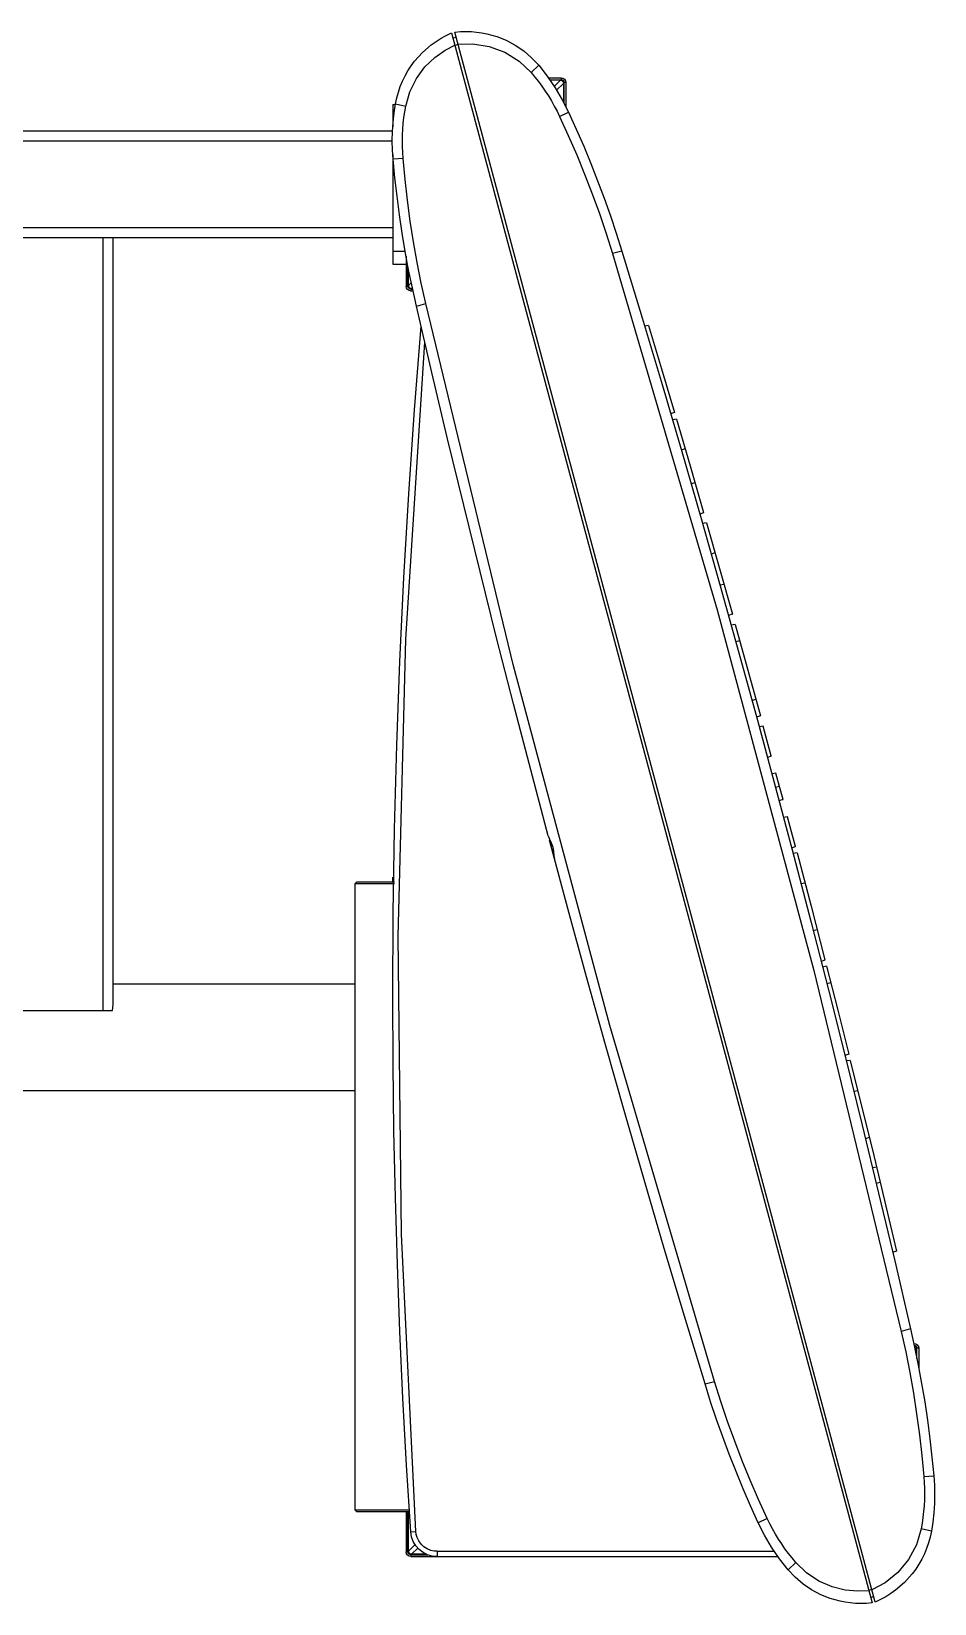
# Model space of a CAD drawing. Header units: millimetres. Extents: x 24547 to 62889, y 34568 to 56011.
# Drawn here: x 35346 to 35765, y 45386 to 46116 of the extents above; entities that cross this region are included whole.
import ezdxf

# ---------------------------------------------------------------- set-up
doc = ezdxf.new("R2010")
doc.units = ezdxf.units.MM
doc.linetypes.add('PEN_TYPE_1', pattern=[0])

# ---------------------------------------------------------------- blocks, each defined once
blk = doc.blocks.new('A$C101533CE')
at = {"color": 7, "linetype": 'PEN_TYPE_1'}
for points in [[(993.05, 1354.98), (993.62, 1357.69), (994.35, 1360.35), (995.24, 1362.94), (996.29, 1365.46), (997.48, 1367.9), (998.82, 1370.25), (1000.31, 1372.52), (1001.92, 1374.69), (1005.54, 1378.71), (1009.63, 1382.26), (1011.85, 1383.85), (1014.16, 1385.31), (1016.58, 1386.62), (1019.09, 1387.79)], [(1019.09, 1387.79), (1214.21, 659.61)], [(1021.21, 1385.66), (1019.74, 1385.4)], [(1020.52, 1388.18), (1023.18, 1388.42), (1025.83, 1388.49), (1028.26, 1388.42), (1030.66, 1388.22), (1033.05, 1387.89), (1035.4, 1387.44), (1039.99, 1386.15), (1044.41, 1384.37), (1048.6, 1382.13), (1052.54, 1379.44), (1056.18, 1376.32), (1059.49, 1372.78)], [(1215.64, 659.99), (1020.52, 1388.16)], [(997.77, 1353.85), (999.66, 1360.45), (1002.72, 1366.65), (1006.69, 1372.05), (1011.25, 1376.45), (1016, 1379.78), (1020.62, 1382.14)], [(1022.09, 1382.4), (1020.65, 1382.01)], [(1022.05, 1382.53), (1028.96, 1382.73), (1036.44, 1381.56), (1043.8, 1378.85), (1050.41, 1374.74), (1055.97, 1369.43)], [(1059.49, 1372.78), (1055.97, 1369.43)], [(1059.49, 1372.78), (1063.49, 1367.7), (1067.14, 1362.36), (1070.43, 1356.8), (1073.36, 1351.02)], [(1055.97, 1369.43), (1057.7, 1367.36), (1059.36, 1365.21), (1060.95, 1363.05), (1062.52, 1360.82), (1063.98, 1358.56), (1065.38, 1356.25), (1066.72, 1353.89), (1067.99, 1351.49), (1069.16, 1349.07)], [(1064.01, 1366.97), (1069.87, 1366.97)], [(1064.63, 1366.09), (1069.87, 1366.09)], [(1069.55, 1365.85), (1064.8, 1365.85)], [(1066.72, 1363.03), (1069.55, 1365.85)], [(1067.82, 1361.26), (1070.98, 1364.4)], [(1069.55, 1365.85), (1070, 1365.78), (1070.39, 1365.59), (1070.72, 1365.28), (1070.92, 1364.87), (1070.98, 1364.4)], [(1069.87, 1366.97), (1069.87, 1366.09)], [(1069.87, 1366.97), (1070.75, 1366.8), (1071.46, 1366.32), (1071.94, 1365.61), (1072.12, 1364.74)], [(1069.87, 1366.09), (1070.4, 1365.99), (1070.84, 1365.7), (1071.13, 1365.27), (1071.24, 1364.74)], [(1070.98, 1364.4), (1070.98, 1355.77)], [(1071.24, 1355.29), (1071.24, 1364.74)], [(1072.12, 1364.74), (1071.24, 1364.74)], [(1072.12, 1364.74), (1072.12, 1353.63)], [(991.94, 1329.2), (991.65, 1333.5), (991.55, 1337.82), (991.64, 1342.13), (991.92, 1346.44), (992.39, 1350.73), (993.05, 1354.99)], [(991.78, 1354.6), (991.78, 1344.28)], [(991.78, 1354.6), (992.99, 1354.6)], [(993.05, 1354.98), (993.05, 1354.99)], [(993.05, 1354.98), (997.77, 1353.85)], [(996.57, 1329.6), (996.37, 1332.3), (996.27, 1335.02), (996.24, 1337.72), (996.31, 1340.43), (996.44, 1343.13), (996.66, 1345.81), (996.96, 1348.5), (997.31, 1351.17), (997.77, 1353.85)], [(1069.16, 1349.07), (1073.36, 1351.02)], [(1069.16, 1349.07), (1073.23, 1340.18), (1077.13, 1331.25), (1080.81, 1322.23), (1084.33, 1313.13), (1087.68, 1303.98), (1090.8, 1294.76), (1093.77, 1285.46)], [(1073.36, 1351.02), (1076.94, 1343.17), (1080.38, 1335.25), (1083.68, 1327.28), (1086.85, 1319.26), (1089.87, 1311.18), (1092.76, 1303.04), (1095.5, 1294.86), (1098.1, 1286.63)], [(991.65, 1342.25), (612.52, 1342.25)], [(991.78, 1348.43), (992.14, 1348.43)], [(991.55, 1337.61), (612.52, 1337.61)], [(991.78, 1331.36), (991.78, 1280.47)], [(996.57, 1329.6), (991.91, 1329.2)], [(991.91, 1329.2), (991.94, 1329.2)], [(1002.72, 1261.08), (1000.85, 1269.51), (999.13, 1277.96), (997.56, 1286.44), (996.14, 1294.95), (994.86, 1303.48), (993.74, 1312.03), (992.77, 1320.6), (991.94, 1329.2)], [(1007.05, 1262.24), (1004.96, 1271.76), (1003.08, 1281.33), (1001.38, 1290.91), (999.85, 1300.53), (998.58, 1310.2), (997.48, 1319.87), (996.57, 1329.6)], [(991.78, 1297.47), (612.52, 1297.47)], [(991.78, 1292.82), (612.52, 1292.82)], [(857.37, 934.42), (857.37, 1292.82)], [(862, 937.09), (862, 1292.82)], [(991.78, 1286.63), (997.54, 1286.63)], [(997.97, 1284.32), (997.97, 1280.47)], [(1098.1, 1286.63), (1093.77, 1285.46)], [(1093.77, 1285.46), (1142.27, 1120.29), (1187.13, 952.85), (1227.72, 785.55)], [(1098.1, 1286.63), (1107.49, 1255.67), (1116.75, 1224.67), (1125.87, 1193.62), (1134.85, 1162.54), (1143.7, 1131.42), (1152.41, 1100.26), (1160.99, 1069.07), (1169.43, 1037.84), (1177.74, 1006.57), (1185.9, 975.26), (1193.94, 943.92), (1201.83, 912.55), (1209.59, 881.14), (1217.21, 849.69), (1224.7, 818.21), (1232.05, 786.7)], [(991.78, 1280.47), (998.65, 1280.47)], [(997.97, 1280.47), (997.97, 1270.33)], [(998.81, 1270.33), (998.81, 1279.64)], [(999.07, 1270.67), (999.07, 1278.38)], [(997.97, 1270.33), (998.81, 1270.33)], [(1000.18, 1268.1), (999.31, 1268.27), (998.61, 1268.75), (998.14, 1269.46), (997.97, 1270.33)], [(1000.18, 1268.96), (999.65, 1269.07), (999.22, 1269.36), (998.92, 1269.8), (998.81, 1270.33)], [(999.07, 1270.67), (1000.34, 1271.95)], [(1000.51, 1269.22), (1000.05, 1269.28), (999.66, 1269.48), (999.33, 1269.8), (999.14, 1270.2), (999.07, 1270.67)], [(1000.18, 1268.96), (1000.18, 1268.11)], [(1000.18, 1268.96), (1000.96, 1268.96)], [(1000.51, 1269.22), (1000.86, 1269.54)], [(1000.93, 1269.22), (1000.51, 1269.22)], [(1000.18, 1268.11), (1001.16, 1268.11)], [(1002.72, 1261.08), (1007.05, 1262.24)], [(1141, 762.32), (1092.5, 927.49), (1047.61, 1094.93), (1007.05, 1262.24)], [(1002.72, 1261.08), (1002.72, 1261.1)], [(1063.88, 1015.33), (1055.78, 1045.94), (1047.81, 1076.58), (1039.96, 1107.25), (1032.25, 1137.96), (1024.67, 1168.7), (1017.22, 1199.46), (1009.9, 1230.27), (1002.72, 1261.1)], [(1000.11, 692.6), (998.17, 723.56), (996.48, 754.54), (995.06, 785.53), (993.89, 816.53), (992.98, 847.54), (992.33, 878.56), (991.94, 909.58), (991.81, 940.61), (992.02, 979.55), (992.63, 1018.48), (993.65, 1057.4), (995.09, 1096.31), (996.93, 1135.2), (999.18, 1174.07), (1001.83, 1212.92), (1004.9, 1251.74)], [(1004.87, 1251.74), (1004.9, 1251.74)], [(1110.5, 1252.1), (1108.64, 1251.77)], [(1110.5, 1252.13), (1116.53, 1231.96), (1122.51, 1211.8)], [(1002.43, 692.75), (995.78, 830.58), (994.26, 968.62), (997.87, 1106.62), (1006.59, 1244.33)], [(1122.48, 1211.8), (1120.72, 1211.16)], [(1122.48, 1211.8), (1122.51, 1211.8)], [(1123.36, 1208.72), (1121.53, 1208.4)], [(1123.42, 1208.69), (1129.74, 1187.01), (1135.99, 1165.3)], [(1127.39, 1194.95), (1125.67, 1194.32)], [(1132.02, 1179.05), (1130.23, 1178.63)], [(1135.99, 1165.26), (1134.23, 1164.63)], [(1137.35, 1160.51), (1135.53, 1160.19)], [(1135.99, 1165.26), (1135.99, 1165.3)], [(1137.35, 1160.58), (1143.38, 1139.41), (1149.37, 1118.23)], [(1141.29, 1146.73), (1139.53, 1146.09)], [(1145.46, 1131.98), (1143.64, 1131.66)], [(1149.33, 1118.18), (1147.61, 1117.54)], [(1149.33, 1118.18), (1149.37, 1118.23)], [(1150.67, 1113.42), (1148.84, 1113.1)], [(1150.7, 1113.37), (1156.58, 1092.23), (1162.39, 1071.07)], [(1152.78, 1105.79), (1150.99, 1105.37)], [(1160.3, 1078.64), (1158.51, 1078.11)], [(1162.39, 1071.01), (1160.63, 1070.38)], [(1163.69, 1066.24), (1161.83, 1065.92)], [(1162.39, 1071.01), (1162.39, 1071.07)], [(1167.43, 1052.45), (1165.58, 1059.32), (1163.72, 1066.19)], [(1167.43, 1052.41), (1165.67, 1051.76)], [(1167.43, 1052.41), (1167.43, 1052.45)], [(1169.58, 1044.41), (1167.76, 1044.09)], [(1172.87, 1032.19), (1171.24, 1038.32), (1169.61, 1044.45)], [(1171.21, 1038.32), (1169.42, 1037.84)], [(1172.84, 1032.23), (1171.08, 1031.59)], [(1172.84, 1032.23), (1172.87, 1032.19)], [(1174.98, 1024.23), (1173.13, 1023.91)], [(1178.66, 1010.43), (1176.84, 1017.31), (1175.02, 1024.18)], [(1063.88, 1015.33), (1064.47, 1013.9), (1065.28, 1012.11), (1065.97, 1010.12), (1066.36, 1008.05), (1066.55, 1006.08), (1066.78, 1004.57)], [(1064.44, 1013.31), (1064.44, 1013.34)], [(1136.67, 761.16), (1127.15, 792.54), (1117.77, 823.97), (1108.53, 855.43), (1099.43, 886.93), (1090.47, 918.47), (1081.66, 950.06), (1072.98, 981.68), (1064.44, 1013.34)], [(1178.66, 1010.37), (1176.9, 1009.73)], [(1179.41, 1007.5), (1177.56, 1007.21)], [(1178.66, 1010.37), (1178.66, 1010.43)], [(1179.41, 1007.55), (1185.92, 982.69), (1192.33, 957.81)], [(974.2, 993.11), (974.98, 993.88)], [(974.2, 993.11), (974.2, 702.72)], [(992.53, 993.11), (974.2, 993.11)], [(992.56, 993.88), (974.98, 993.88)], [(991.68, 996.2), (991.68, 993.88)], [(1183.09, 993.4), (1181.27, 993.05)], [(1188.69, 971.86), (1186.93, 971.25)], [(1192.33, 957.75), (1190.58, 957.07)], [(1192.33, 957.75), (1192.33, 957.81)], [(1193.05, 954.86), (1191.23, 954.54)], [(1193.08, 954.92), (1198.25, 934.53), (1203.37, 914.13)], [(862, 946.77), (974.2, 946.77)], [(1195, 947.2), (1193.21, 946.78)], [(788.17, 934.42), (861.7, 934.42)], [(861.7, 934.42), (862, 937.09)], [(1203.34, 914.12), (1201.61, 913.47)], [(1203.34, 914.12), (1203.37, 914.12)], [(1204.05, 911.24), (1202.23, 910.95)], [(1204.09, 911.24), (1214.95, 867.05), (1225.54, 822.8)], [(593.21, 897.34), (974.2, 897.34)], [(1207.57, 897.08), (1205.75, 896.74)], [(1212.87, 875.48), (1211.12, 874.87)], [(1216.2, 861.78), (1214.37, 861.46)], [(1217.95, 854.57), (1216.13, 854.15)], [(1225.51, 822.82), (1223.75, 822.18)], [(1225.51, 822.82), (1225.54, 822.8)], [(1232.05, 786.7), (1227.72, 785.55)], [(1227.72, 785.55), (1229.8, 776.02), (1231.69, 766.47), (1233.38, 756.87), (1234.88, 747.25), (1236.18, 737.59), (1237.29, 727.9), (1238.2, 718.19)], [(1232.05, 786.7), (1233.92, 778.27), (1235.64, 769.82), (1237.21, 761.34), (1238.63, 752.83), (1239.91, 744.3), (1241.03, 735.75), (1242, 727.18), (1242.82, 718.58)], [(1233.64, 779.94), (1233.64, 779.51)], [(1233.64, 779.94), (1234.5, 779.76), (1235.2, 779.29), (1235.68, 778.58), (1235.86, 777.72)], [(1233.74, 779.07), (1234.22, 778.94), (1234.62, 778.64), (1234.88, 778.22), (1234.98, 777.72)], [(1233.81, 778.74), (1234.16, 778.55), (1234.46, 778.24), (1234.68, 777.85), (1234.75, 777.37)], [(1234.2, 776.84), (1234.75, 777.37)], [(1234.75, 777.37), (1234.75, 774.18)], [(1234.98, 772.95), (1234.98, 777.72)], [(1235.86, 777.72), (1234.98, 777.72)], [(1235.86, 777.72), (1235.86, 768.61)], [(1136.67, 761.15), (1141, 762.32)], [(1161.38, 696.76), (1157.8, 704.61), (1154.36, 712.53), (1151.06, 720.5), (1147.9, 728.53), (1144.88, 736.61), (1142.01, 744.74), (1139.27, 752.92), (1136.67, 761.15)], [(1165.58, 698.73), (1161.54, 707.6), (1157.63, 716.54), (1153.92, 725.55), (1150.44, 734.64), (1147.09, 743.8), (1143.96, 753.02), (1141, 762.32)], [(1238.2, 718.19), (1238.4, 715.48), (1238.49, 712.76), (1238.53, 710.06), (1238.46, 707.35), (1238.33, 704.66), (1238.1, 701.97), (1237.81, 699.28), (1237.42, 696.61), (1236.96, 693.94)], [(1238.2, 718.19), (1242.82, 718.58)], [(1242.82, 718.58), (1243.12, 714.28), (1243.21, 709.97), (1243.12, 705.65), (1242.83, 701.35), (1242.36, 697.07), (1241.72, 692.8)], [(974.2, 702.72), (999.5, 702.72)], [(974.98, 701.95), (974.2, 702.72)], [(974.98, 701.95), (999.56, 701.95)], [(997.97, 701.95), (997.97, 683.3)], [(998.81, 683.3), (998.81, 701.95)], [(999.07, 683.63), (999.07, 701.95)], [(1000.11, 692.61), (1002.43, 692.75)], [(1012.29, 683.54), (1010.92, 683.63), (1009.36, 683.98), (1007.76, 684.63), (1006.23, 685.63), (1004.9, 686.89), (1003.83, 688.34), (1003.08, 689.87), (1002.62, 691.39), (1002.43, 692.75)], [(1165.58, 698.73), (1161.38, 696.77)], [(1175.24, 675), (1171.26, 680.09), (1167.6, 685.43), (1164.3, 690.99), (1161.38, 696.77)], [(1178.79, 678.35), (1177.07, 680.43), (1175.37, 682.57), (1173.78, 684.74), (1172.25, 686.96), (1170.78, 689.22), (1169.39, 691.53), (1168.05, 693.89), (1166.78, 696.29), (1165.58, 698.73)], [(1236.96, 693.94), (1234.81, 686.6), (1231.17, 679.75), (1226.19, 673.74), (1220.3, 668.97), (1214.14, 665.64)], [(1241.72, 692.8), (1241.14, 690.09), (1240.41, 687.43), (1239.51, 684.84), (1238.47, 682.32), (1237.27, 679.88), (1235.93, 677.53), (1234.45, 675.27), (1232.83, 673.1), (1229.21, 669.08), (1225.12, 665.52), (1222.9, 663.93), (1220.58, 662.48), (1218.16, 661.16), (1215.64, 659.99)], [(1241.72, 692.8), (1236.96, 693.94)], [(999.07, 683.63), (1002.1, 686.68)], [(1012.42, 681.07), (1010.05, 681.3), (1007.82, 681.96), (1005.79, 683.01), (1004, 684.4), (1002.49, 686.1), (1001.3, 688.07), (1000.5, 690.25), (1000.11, 692.61)], [(997.97, 683.3), (998.81, 683.3)], [(1000.18, 681.07), (999.31, 681.24), (998.61, 681.72), (998.14, 682.43), (997.97, 683.3)], [(1000.18, 681.94), (999.65, 682.05), (999.22, 682.34), (998.92, 682.77), (998.81, 683.3)], [(1000.51, 682.17), (1000.05, 682.26), (999.66, 682.45), (999.33, 682.76), (999.14, 683.17), (999.07, 683.63)], [(1000.18, 681.94), (1000.18, 681.07)], [(1000.18, 681.94), (1008.02, 681.94)], [(1000.18, 681.07), (1012.42, 681.07)], [(1000.51, 682.17), (1003.37, 685.04)], [(1007.41, 682.17), (1000.51, 682.17)], [(1012.29, 683.53), (1012.42, 681.07)], [(1012.29, 683.53), (1168.83, 683.53)], [(1012.42, 681.07), (1170.56, 681.07)], [(1175.24, 675), (1178.79, 678.35)], [(1212.71, 665.26), (1207.57, 664.99), (1201.77, 665.51), (1195.62, 667.02), (1189.47, 669.69), (1183.71, 673.55), (1178.79, 678.35)], [(1214.21, 659.61), (1211.59, 659.37), (1208.94, 659.29), (1206.51, 659.36), (1204.1, 659.56), (1201.72, 659.89), (1199.37, 660.34), (1194.77, 661.63), (1190.36, 663.41), (1186.16, 665.65), (1182.21, 668.34), (1178.56, 671.46), (1175.24, 675)], [(1214.11, 665.77), (1212.68, 665.38)], [(1214.99, 662.51), (1213.72, 662.04)]]:
    blk.add_lwpolyline(points, dxfattribs=at)

msp = doc.modelspace()

# ---------------------------------------------------------------- block references
msp.add_blockref('A$C101533CE', (34522.19, 44727.04))

doc.saveas('drawing.dxf')
